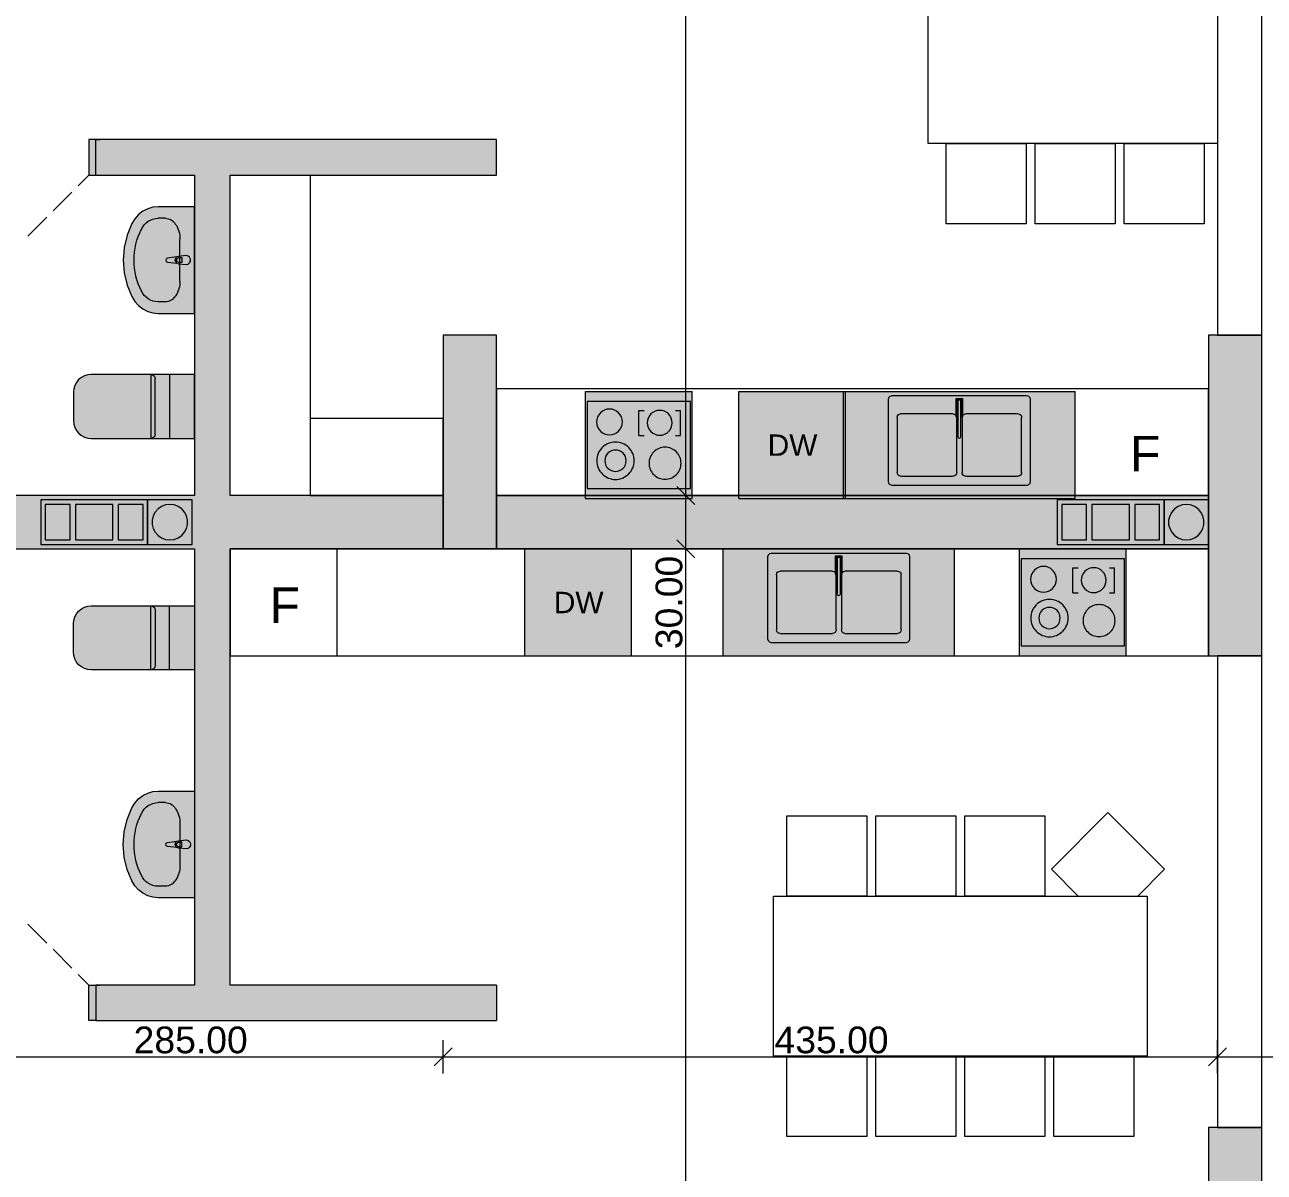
# Model space of a CAD drawing. Header units: millimetres. Extents: x 5493291 to 5652041, y -5155064 to -5098765.
# Drawn here: x 5533504 to 5540467, y -5128443 to -5121997 of the extents above; entities that cross this region are included whole.
import ezdxf

# ---------------------------------------------------------------- set-up
doc = ezdxf.new("R2010")
doc.units = ezdxf.units.MM
doc.header["$MEASUREMENT"] = 0
doc.layers.add('Drawing & Figure', color=7, linetype='Continuous')
doc.layers.add('Drawing & Figure_Pen_No__1', color=7, linetype='Continuous', lineweight=13)
doc.layers.add('Drawing & Figure_Pen_No__101', color=252, linetype='Continuous', lineweight=13)
for name, color, linetype, lineweight, true_color in [('Drawing & Figure_Pen_No__102', 7, 'Continuous', 13, 0xcccccc), ('Drawing & Figure_Pen_No__105', 7, 'Continuous', 13, 0xcae6ff), ('Drawing & Figure_Pen_No__145', 7, 'Continuous', 13, 0x0077b0), ('Drawing & Figure_Pen_No__181', 7, 'Continuous', 5, 0x282828), ('Drawing & Figure_Pen_No__61', 7, 'Continuous', 13, 0x6a6a6a), ('Drawing & Figure_Pen_No__62', 7, 'Continuous', 13, 0xaaaaaa), ('Drawing & Figure_Pen_No__65', 7, 'Continuous', 20, 0x80c2ff)]:
    doc.layers.add(name, color=color, linetype=linetype, lineweight=lineweight, true_color=true_color)
doc.styles.add('GENERATED_STYLE_2', font='arial.ttf')
doc.styles.add('GENERATED_STYLE_3', font='ARIALUNI.ttf')

msp = doc.modelspace()

# ---------------------------------------------------------------- hatches: boundary and pattern name
at = {"layer": 'Drawing & Figure', "linetype": 'Continuous', "lineweight": 20}
h = msp.add_hatch(color=6, dxfattribs=at)
h.paths.add_polyline_path([(5533594.1, -5124916.6), (5534194.1, -5124916.6), (5534194.1, -5124666.6), (5533764.1, -5124666.6), (5533594.1, -5124666.6)])
h.paths.add_polyline_path([(5533619.1, -5124691.6), (5533759.1, -5124691.6), (5533759.1, -5124891.6), (5533619.1, -5124891.6)], flags=0)
h.paths.add_polyline_path([(5533999.2, -5124891.6), (5533789.1, -5124891.6), (5533789.1, -5124691.6), (5533999.2, -5124691.6)], flags=0)
h.paths.add_polyline_path([(5534029.2, -5124891.6), (5534029.2, -5124691.6), (5534169.2, -5124691.6), (5534169.2, -5124891.6)], flags=0)
h = msp.add_hatch(color=6, dxfattribs=at)
h.paths.add_polyline_path([(5534194.1, -5124666.6), (5534194.1, -5124916.6), (5534444.1, -5124916.6), (5534444.1, -5124896.6), (5534444.1, -5124686.6), (5534444.1, -5124666.6)])
h.paths.add_polyline_path([(5534219.9, -5124803.7), (5534219.9, -5124779.6), (5534225.7, -5124756.2), (5534236.8, -5124734.8), (5534252.8, -5124716.8), (5534272.7, -5124703.1), (5534295.2, -5124694.5), (5534319.2, -5124691.6), (5534343.1, -5124694.5), (5534365.6, -5124703.1), (5534385.5, -5124716.8), (5534401.4, -5124734.8), (5534412.7, -5124756.2), (5534418.4, -5124779.6), (5534418.4, -5124803.7), (5534412.7, -5124827.1), (5534401.4, -5124848.4), (5534385.5, -5124866.5), (5534365.6, -5124880.1), (5534343.1, -5124888.7), (5534319.2, -5124891.6), (5534295.2, -5124888.7), (5534272.7, -5124880.1), (5534252.8, -5124866.5), (5534236.8, -5124848.4), (5534225.7, -5124827.1)], flags=0)
h = msp.add_hatch(color=6, dxfattribs=at)
h.paths.add_polyline_path([(5539304.1, -5124916.6), (5539904.1, -5124916.6), (5539904.1, -5124666.6), (5539474, -5124666.6), (5539304.1, -5124666.6)])
h.paths.add_polyline_path([(5539329, -5124691.6), (5539469, -5124691.6), (5539469, -5124891.6), (5539329, -5124891.6)], flags=0)
h.paths.add_polyline_path([(5539709.1, -5124891.6), (5539499, -5124891.6), (5539499, -5124691.6), (5539709.1, -5124691.6)], flags=0)
h.paths.add_polyline_path([(5539739.1, -5124891.6), (5539739.1, -5124691.6), (5539879.1, -5124691.6), (5539879.1, -5124891.6)], flags=0)
h = msp.add_hatch(color=6, dxfattribs=at)
h.paths.add_polyline_path([(5539904.1, -5124666.6), (5539904.1, -5124916.6), (5540154, -5124916.6), (5540154, -5124896.6), (5540154, -5124686.6), (5540154, -5124666.6)])
h.paths.add_polyline_path([(5539929.8, -5124803.7), (5539929.8, -5124779.6), (5539935.6, -5124756.2), (5539946.7, -5124734.8), (5539962.8, -5124716.8), (5539982.6, -5124703.1), (5540005.1, -5124694.5), (5540029.1, -5124691.6), (5540053, -5124694.5), (5540075.5, -5124703.1), (5540095.3, -5124716.8), (5540111.3, -5124734.8), (5540122.5, -5124756.2), (5540128.3, -5124779.6), (5540128.3, -5124803.7), (5540122.5, -5124827.1), (5540111.3, -5124848.4), (5540095.3, -5124866.5), (5540075.5, -5124880.1), (5540053, -5124888.7), (5540029.1, -5124891.6), (5540005.1, -5124888.7), (5539982.6, -5124880.1), (5539962.8, -5124866.5), (5539946.7, -5124848.4), (5539935.6, -5124827.1)], flags=0)
at = {"layer": 'Drawing & Figure_Pen_No__1', "linetype": 'Continuous', "lineweight": 0, "true_color": 0xffffff}
for points in [[(5533903.8, -5122642.5), (5533863.8, -5122642.5), (5533863.8, -5122842.5), (5533903.8, -5122842.5)], [(5533903.8, -5122842.5), (5536153.9, -5122842.5), (5536153.9, -5122642.5), (5533903.8, -5122642.5)], [(5534457.2, -5122842.5), (5534457.2, -5124618.5), (5534657.2, -5124618.5), (5534657.2, -5122842.5)], [(5534457.2, -5123019.2), (5534253.5, -5123019.2), (5534223.5, -5123022.1), (5534194.5, -5123030.7), (5534167.4, -5123044.7), (5534143, -5123063.7), (5534122.2, -5123087), (5534105.5, -5123114), (5534078.9, -5123179.2), (5534062.6, -5123248.2), (5534057.1, -5123319.2), (5534062.6, -5123390.2), (5534078.9, -5123459.2), (5534105.5, -5123524.4), (5534122.2, -5123551.4), (5534143, -5123574.7), (5534167.4, -5123593.7), (5534194.5, -5123607.7), (5534223.5, -5123616.3), (5534253.5, -5123619.2), (5534457.2, -5123619.2)], [(5534410.1, -5123294.2), (5534368.2, -5123298.2), (5534358.6, -5123301.5), (5534305.7, -5123308.1), (5534298.7, -5123311.8), (5534295.9, -5123319.2), (5534298.7, -5123326.6), (5534305.7, -5123330.3), (5534358.6, -5123336.9), (5534368.2, -5123340.2), (5534410.1, -5123344.2), (5534420.9, -5123341.7), (5534429.7, -5123334.8), (5534434.5, -5123324.8), (5534434.5, -5123313.6), (5534429.7, -5123303.6), (5534420.9, -5123296.7)], [(5533777.1, -5124221.6), (5533779.1, -5124241.1), (5533784.7, -5124259.9), (5533794, -5124277.1), (5533806.4, -5124292.3), (5533821.6, -5124304.7), (5533838.9, -5124314), (5533857.6, -5124319.7), (5533877.2, -5124321.6), (5534457.2, -5124321.6), (5534457.2, -5123961.6), (5533877.2, -5123961.6), (5533857.6, -5123963.5), (5533838.9, -5123969.2), (5533821.6, -5123978.4), (5533806.4, -5123990.9), (5533794, -5124006), (5533784.7, -5124023.3), (5533779.1, -5124042.1), (5533777.1, -5124061.6)], [(5536653.8, -5124657.7), (5537253.9, -5124657.7), (5537253.9, -5124057.7), (5536653.8, -5124057.7)], [(5537514.5, -5124657.7), (5538114.5, -5124657.7), (5538114.5, -5124057.7), (5537514.5, -5124057.7)], [(5538104, -5124657.7), (5539404, -5124657.7), (5539404, -5124057.7), (5538104, -5124057.7)], [(5538374, -5124582.8), (5539134, -5124582.8), (5539144, -5124580.1), (5539151.3, -5124572.7), (5539154, -5124562.7), (5539154, -5124102.7), (5539151.3, -5124092.8), (5539144, -5124085.4), (5539134, -5124082.7), (5538374, -5124082.7), (5538364, -5124085.4), (5538356.7, -5124092.8), (5538354, -5124102.7), (5538354, -5124562.7), (5538356.7, -5124572.7), (5538364, -5124580.1)], [(5536663.9, -5124602.8), (5537243.9, -5124602.8), (5537243.9, -5124112.7), (5536663.9, -5124112.7)], [(5538734, -5124163.7), (5538745, -5124163.7), (5538745, -5124112.7), (5538747.6, -5124106.4), (5538754, -5124103.7), (5538760.3, -5124106.4), (5538763, -5124112.7), (5538763, -5124163.7), (5538773.9, -5124163.7), (5538773.9, -5124098.8), (5538734, -5124098.8)], [(5538745, -5124310.6), (5538747.6, -5124317), (5538754, -5124319.6), (5538760.4, -5124316.9), (5538763, -5124310.6), (5538763, -5124112.7), (5538760.3, -5124106.4), (5538754, -5124103.7), (5538747.6, -5124106.4), (5538745, -5124112.7)], [(5538734.3, -5124199.7), (5538745, -5124199.7), (5538745, -5124164.8), (5538734.3, -5124164.8)], [(5538773.7, -5124199.7), (5538773.7, -5124164.8), (5538763, -5124164.8), (5538763, -5124199.7)], [(5534657.2, -5127391.9), (5534657.2, -5124468.5), (5534457.2, -5124468.5), (5534457.2, -5127391.9)], [(5534457.2, -5124941.6), (5534457.2, -5124641.6), (5529853.7, -5124641.6), (5529853.7, -5124941.6)], [(5535853.9, -5124941.6), (5535853.9, -5124641.6), (5534657.2, -5124641.6), (5534657.2, -5124941.6)], [(5536153.9, -5124941.6), (5540154, -5124941.6), (5540154, -5124641.6), (5536153.9, -5124641.6)], [(5536313, -5125541.6), (5536913.1, -5125541.6), (5536913.1, -5124941.6), (5536313, -5124941.6)], [(5537426.5, -5125541.6), (5538726.5, -5125541.6), (5538726.5, -5124941.6), (5537426.5, -5124941.6)], [(5537696.5, -5125466.6), (5538456.5, -5125466.6), (5538466.5, -5125463.9), (5538473.8, -5125456.6), (5538476.5, -5125446.6), (5538476.5, -5124986.6), (5538473.8, -5124976.6), (5538466.5, -5124969.3), (5538456.5, -5124966.6), (5537696.5, -5124966.6), (5537686.5, -5124969.3), (5537679.2, -5124976.6), (5537676.5, -5124986.6), (5537676.5, -5125446.6), (5537679.2, -5125456.6), (5537686.5, -5125463.9)], [(5538056.6, -5125047.6), (5538067.5, -5125047.6), (5538067.5, -5124996.6), (5538070.2, -5124990.3), (5538076.5, -5124987.6), (5538082.9, -5124990.3), (5538085.5, -5124996.6), (5538085.5, -5125047.6), (5538096.5, -5125047.6), (5538096.5, -5124982.6), (5538056.6, -5124982.6)], [(5538067.5, -5125194.5), (5538070.2, -5125200.8), (5538076.5, -5125203.5), (5538082.9, -5125200.8), (5538085.5, -5125194.5), (5538085.5, -5124996.6), (5538082.9, -5124990.3), (5538076.5, -5124987.6), (5538070.2, -5124990.3), (5538067.5, -5124996.6)], [(5539092, -5125541.6), (5539692, -5125541.6), (5539692, -5124941.6), (5539092, -5124941.6)], [(5538056.8, -5125083.6), (5538067.5, -5125083.6), (5538067.5, -5125048.6), (5538056.8, -5125048.6)], [(5538096.2, -5125083.6), (5538096.2, -5125048.6), (5538085.5, -5125048.6), (5538085.5, -5125083.6)], [(5539102, -5125486.6), (5539682, -5125486.6), (5539682, -5124996.6), (5539102, -5124996.6)], [(5533777.1, -5125361.6), (5533777.1, -5125521.6), (5533779.1, -5125541.2), (5533784.7, -5125559.9), (5533794, -5125577.2), (5533806.4, -5125592.4), (5533821.6, -5125604.8), (5533838.9, -5125614), (5533857.6, -5125619.7), (5533877.2, -5125621.6), (5534457.2, -5125621.6), (5534457.2, -5125261.6), (5533877.2, -5125261.6), (5533857.6, -5125263.5), (5533838.9, -5125269.2), (5533821.6, -5125278.5), (5533806.4, -5125290.9), (5533794, -5125306), (5533784.7, -5125323.3), (5533779.1, -5125342.1)], [(5534457.2, -5126901.8), (5534457.2, -5126301.8), (5534253.5, -5126301.8), (5534223.5, -5126304.7), (5534194.5, -5126313.3), (5534167.4, -5126327.3), (5534143, -5126346.3), (5534122.2, -5126369.6), (5534105.5, -5126396.7), (5534078.9, -5126461.8), (5534062.6, -5126530.8), (5534057.1, -5126601.8), (5534062.6, -5126672.8), (5534078.9, -5126741.8), (5534105.5, -5126807), (5534122.2, -5126834), (5534143, -5126857.3), (5534167.4, -5126876.3), (5534194.5, -5126890.4), (5534223.5, -5126898.9), (5534253.5, -5126901.8)], [(5534410.1, -5126626.8), (5534420.9, -5126624.3), (5534429.7, -5126617.4), (5534434.5, -5126607.4), (5534434.5, -5126596.3), (5534429.7, -5126586.2), (5534420.9, -5126579.3), (5534410.1, -5126576.8), (5534368.2, -5126580.8), (5534358.6, -5126584.1), (5534305.7, -5126590.7), (5534298.7, -5126594.4), (5534295.9, -5126601.8), (5534298.7, -5126609.2), (5534305.7, -5126612.9), (5534358.6, -5126619.5), (5534368.2, -5126622.8)], [(5533903.8, -5127591.5), (5533903.8, -5127391.9), (5533863.8, -5127391.9), (5533863.8, -5127591.5)], [(5536153.9, -5127391.9), (5533903.8, -5127391.9), (5533903.8, -5127591.5), (5536153.9, -5127591.5)]]:
    msp.add_hatch(color=7, dxfattribs=at).paths.add_polyline_path(points)
at = {"layer": 'Drawing & Figure_Pen_No__1', "linetype": 'Continuous', "lineweight": 0, "true_color": 0x000000}
for points in [[(5536153.9, -5123741.6), (5535853.9, -5123741.6), (5535853.9, -5124941.6), (5536153.9, -5124941.6)], [(5540454.1, -5123741.6), (5540154, -5123741.6), (5540154, -5125541.6), (5540454.1, -5125541.6)], [(5540454.1, -5128191.5), (5540154, -5128191.5), (5540154, -5129992), (5540454.1, -5129992)]]:
    msp.add_hatch(color=18, dxfattribs=at).paths.add_polyline_path(points)

# ---------------------------------------------------------------- linework, layer by layer
at = {"layer": 'Drawing & Figure_Pen_No__1', "color": 7, "linetype": 'Continuous', "lineweight": 13}
for points in [[(5537217.4, -5124641.6), (5537217.4, -5115441.3)], [(5540204, -5118241.4), (5540204, -5123741.6)], [(5540454.1, -5123741.6), (5540454.1, -5118241.4)], [(5533903.8, -5122642.5), (5533925.9, -5122642.5)], [(5533903.8, -5122842.5), (5533903.8, -5122642.5)], [(5536153.9, -5122642.5), (5533903.8, -5122642.5)], [(5533903.8, -5122842.5), (5533903.8, -5122642.5)], [(5533903.8, -5122842.5), (5533903.8, -5122642.5)], [(5533903.8, -5122642.5), (5533925.9, -5122642.5)], [(5533903.8, -5122642.5), (5533925.9, -5122642.5)], [(5536153.9, -5122842.5), (5536153.9, -5122642.5)], [(5533903.8, -5122842.5), (5533925.9, -5122842.5)], [(5533903.8, -5122842.5), (5534457.2, -5122842.5)], [(5533903.8, -5122842.5), (5533925.9, -5122842.5)], [(5533903.8, -5122842.5), (5533925.9, -5122842.5)], [(5534457.2, -5122842.5), (5534457.2, -5124618.5)], [(5534657.2, -5122842.5), (5536153.9, -5122842.5)], [(5534657.2, -5124618.5), (5534657.2, -5122842.5)], [(5536153.9, -5123741.6), (5535853.9, -5123741.6)], [(5535853.9, -5123741.6), (5535853.9, -5124941.6)], [(5536153.9, -5124941.6), (5536153.9, -5123741.6)], [(5540454.1, -5123741.6), (5540154, -5123741.6)], [(5540154, -5123741.6), (5540154, -5125541.6)], [(5540204, -5123741.6), (5540454.1, -5123741.6)], [(5540454.1, -5125541.6), (5540454.1, -5123741.6)], [(5534457.2, -5124468.5), (5534457.2, -5124641.6)], [(5534657.2, -5124641.6), (5534657.2, -5124468.5)], [(5534457.2, -5124641.6), (5533003.8, -5124641.6)], [(5533764.1, -5124666.6), (5533594.1, -5124666.6)], [(5533594.1, -5124666.6), (5533594.1, -5124916.6)], [(5533759.1, -5124691.6), (5533619.1, -5124691.6)], [(5533619.1, -5124691.6), (5533619.1, -5124891.6)], [(5533759.1, -5124891.6), (5533759.1, -5124691.6)], [(5534194.1, -5124666.6), (5533764.1, -5124666.6)], [(5533789.1, -5124691.6), (5533789.1, -5124891.6)], [(5533999.2, -5124691.6), (5533789.1, -5124691.6)], [(5533999.2, -5124891.6), (5533999.2, -5124691.6)], [(5534169.2, -5124691.6), (5534029.2, -5124691.6)], [(5534029.2, -5124691.6), (5534029.2, -5124891.6)], [(5534169.2, -5124891.6), (5534169.2, -5124691.6)], [(5534444.1, -5124666.6), (5534194.1, -5124666.6)], [(5534194.1, -5124666.6), (5534194.1, -5124916.6)], [(5534194.1, -5124916.6), (5534194.1, -5124666.6)], [(5534272.7, -5124703.1), (5534252.8, -5124716.8)], [(5534295.2, -5124694.5), (5534272.7, -5124703.1)], [(5534319.2, -5124691.6), (5534295.2, -5124694.5)], [(5534343.1, -5124694.5), (5534319.2, -5124691.6)], [(5534365.6, -5124703.1), (5534343.1, -5124694.5)], [(5534385.5, -5124716.8), (5534365.6, -5124703.1)], [(5534444.1, -5124686.6), (5534444.1, -5124666.6)], [(5534444.1, -5124896.6), (5534444.1, -5124686.6)], [(5535853.9, -5124641.6), (5534657.2, -5124641.6)], [(5535853.9, -5124941.6), (5535853.9, -5124641.6)], [(5540154, -5124641.6), (5536153.9, -5124641.6)], [(5536153.9, -5124641.6), (5536153.9, -5124941.6)], [(5537311.1, -5124641.6), (5537123.6, -5124641.6)], [(5537217.4, -5124941.6), (5537217.4, -5124641.6)], [(5539474, -5124666.6), (5539304.1, -5124666.6)], [(5539304.1, -5124666.6), (5539304.1, -5124916.6)], [(5539469, -5124691.6), (5539329, -5124691.6)], [(5539329, -5124691.6), (5539329, -5124891.6)], [(5539469, -5124891.6), (5539469, -5124691.6)], [(5539904.1, -5124666.6), (5539474, -5124666.6)], [(5539499, -5124691.6), (5539499, -5124891.6)], [(5539709.1, -5124691.6), (5539499, -5124691.6)], [(5539709.1, -5124891.6), (5539709.1, -5124691.6)], [(5539879.1, -5124691.6), (5539739.1, -5124691.6)], [(5539739.1, -5124691.6), (5539739.1, -5124891.6)], [(5539879.1, -5124891.6), (5539879.1, -5124691.6)], [(5540154, -5124666.6), (5539904.1, -5124666.6)], [(5539904.1, -5124666.6), (5539904.1, -5124916.6)], [(5539904.1, -5124916.6), (5539904.1, -5124666.6)], [(5539982.6, -5124703.1), (5539962.8, -5124716.8)], [(5540005.1, -5124694.5), (5539982.6, -5124703.1)], [(5540029.1, -5124691.6), (5540005.1, -5124694.5)], [(5540053, -5124694.5), (5540029.1, -5124691.6)], [(5540075.5, -5124703.1), (5540053, -5124694.5)], [(5540095.3, -5124716.8), (5540075.5, -5124703.1)], [(5540154, -5124941.6), (5540154, -5124641.6)], [(5540154, -5124686.6), (5540154, -5124666.6)], [(5540154, -5124896.6), (5540154, -5124686.6)], [(5534225.7, -5124756.2), (5534219.9, -5124779.6)], [(5534219.9, -5124779.6), (5534219.9, -5124803.7)], [(5534236.8, -5124734.8), (5534225.7, -5124756.2)], [(5534252.8, -5124716.8), (5534236.8, -5124734.8)], [(5534401.4, -5124734.8), (5534385.5, -5124716.8)], [(5534412.7, -5124756.2), (5534401.4, -5124734.8)], [(5534418.4, -5124779.6), (5534412.7, -5124756.2)], [(5534418.4, -5124803.7), (5534418.4, -5124779.6)], [(5539935.6, -5124756.2), (5539929.8, -5124779.6)], [(5539929.8, -5124779.6), (5539929.8, -5124803.7)], [(5539946.7, -5124734.8), (5539935.6, -5124756.2)], [(5539962.8, -5124716.8), (5539946.7, -5124734.8)], [(5540111.3, -5124734.8), (5540095.3, -5124716.8)], [(5540122.5, -5124756.2), (5540111.3, -5124734.8)], [(5540128.3, -5124779.6), (5540122.5, -5124756.2)], [(5540128.3, -5124803.7), (5540128.3, -5124779.6)], [(5534219.9, -5124803.7), (5534225.7, -5124827.1)], [(5534225.7, -5124827.1), (5534236.8, -5124848.4)], [(5534236.8, -5124848.4), (5534252.8, -5124866.5)], [(5534385.5, -5124866.5), (5534401.4, -5124848.4)], [(5534401.4, -5124848.4), (5534412.7, -5124827.1)], [(5534412.7, -5124827.1), (5534418.4, -5124803.7)], [(5539929.8, -5124803.7), (5539935.6, -5124827.1)], [(5539935.6, -5124827.1), (5539946.7, -5124848.4)], [(5539946.7, -5124848.4), (5539962.8, -5124866.5)], [(5540095.3, -5124866.5), (5540111.3, -5124848.4)], [(5540111.3, -5124848.4), (5540122.5, -5124827.1)], [(5540122.5, -5124827.1), (5540128.3, -5124803.7)], [(5533594.1, -5124916.6), (5534194.1, -5124916.6)], [(5533619.1, -5124891.6), (5533759.1, -5124891.6)], [(5533789.1, -5124891.6), (5533999.2, -5124891.6)], [(5534029.2, -5124891.6), (5534169.2, -5124891.6)], [(5534194.1, -5124916.6), (5534444.1, -5124916.6)], [(5534252.8, -5124866.5), (5534272.7, -5124880.1)], [(5534272.7, -5124880.1), (5534295.2, -5124888.7)], [(5534295.2, -5124888.7), (5534319.2, -5124891.6)], [(5534319.2, -5124891.6), (5534343.1, -5124888.7)], [(5534343.1, -5124888.7), (5534365.6, -5124880.1)], [(5534365.6, -5124880.1), (5534385.5, -5124866.5)], [(5534444.1, -5124916.6), (5534444.1, -5124896.6)], [(5539304.1, -5124916.6), (5539904.1, -5124916.6)], [(5539329, -5124891.6), (5539469, -5124891.6)], [(5539499, -5124891.6), (5539709.1, -5124891.6)], [(5539739.1, -5124891.6), (5539879.1, -5124891.6)], [(5539904.1, -5124916.6), (5540154, -5124916.6)], [(5539962.8, -5124866.5), (5539982.6, -5124880.1)], [(5539982.6, -5124880.1), (5540005.1, -5124888.7)], [(5540005.1, -5124888.7), (5540029.1, -5124891.6)], [(5540029.1, -5124891.6), (5540053, -5124888.7)], [(5540053, -5124888.7), (5540075.5, -5124880.1)], [(5540075.5, -5124880.1), (5540095.3, -5124866.5)], [(5540154, -5124916.6), (5540154, -5124896.6)], [(5533003.8, -5124941.6), (5534457.2, -5124941.6)], [(5534457.2, -5124941.6), (5534457.2, -5127391.9)], [(5534657.2, -5124941.6), (5535853.9, -5124941.6)], [(5534657.2, -5127391.9), (5534657.2, -5124941.6)], [(5535853.9, -5124941.6), (5536153.9, -5124941.6)], [(5536153.9, -5124941.6), (5540154, -5124941.6)], [(5537311.1, -5124941.6), (5537123.6, -5124941.6)], [(5537217.4, -5133341.6), (5537217.4, -5124941.6)], [(5540154, -5125541.6), (5540454.1, -5125541.6)], [(5540454.1, -5125541.6), (5540204, -5125541.6)], [(5540204, -5125541.6), (5540204, -5128191.5)], [(5540454.1, -5128191.5), (5540454.1, -5125541.6)], [(5533903.8, -5127391.9), (5533925.9, -5127391.9)], [(5533903.8, -5127391.9), (5533903.8, -5127591.5)], [(5534457.2, -5127391.9), (5533903.8, -5127391.9)], [(5533903.8, -5127391.9), (5533903.8, -5127591.5)], [(5533903.8, -5127391.9), (5533903.8, -5127591.5)], [(5533903.8, -5127391.9), (5533925.9, -5127391.9)], [(5533903.8, -5127391.9), (5533925.9, -5127391.9)], [(5536153.9, -5127391.9), (5534657.2, -5127391.9)], [(5536153.9, -5127391.9), (5536153.9, -5127591.5)], [(5533903.8, -5127591.5), (5533925.9, -5127591.5)], [(5533903.8, -5127591.5), (5536153.9, -5127591.5)], [(5533903.8, -5127591.5), (5533925.9, -5127591.5)], [(5533903.8, -5127591.5), (5533925.9, -5127591.5)], [(5535853.9, -5127888.5), (5535853.9, -5127700.8)], [(5540204, -5127888.5), (5540204, -5127700.8)], [(5533003.8, -5127794.7), (5535853.9, -5127794.7)], [(5535853.9, -5127794.7), (5540204, -5127794.7)], [(5540204, -5127794.7), (5544703.9, -5127794.7)], [(5540454.1, -5128191.5), (5540154, -5128191.5)], [(5540154, -5128191.5), (5540154, -5129992)], [(5540204, -5128191.5), (5540454.1, -5128191.5)], [(5540454.1, -5129992), (5540454.1, -5128191.5)]]:
    msp.add_lwpolyline(points, dxfattribs=at)
at = {"layer": 'Drawing & Figure_Pen_No__101', "color": 252, "linetype": 'Continuous', "lineweight": 13}
for points in [[(5538579, -5122665.1), (5538579, -5121764.1)], [(5540204, -5121764.1), (5540204, -5122665.1)], [(5540204, -5122665.1), (5538579, -5122665.1)], [(5538679, -5122665.1), (5539129, -5122665.1)], [(5538679, -5123115.1), (5538679, -5122665.1)], [(5539129, -5122665.1), (5539129, -5123115.1)], [(5539179, -5122665.1), (5539629, -5122665.1)], [(5539179, -5123115.1), (5539179, -5122665.1)], [(5539629, -5122665.1), (5539629, -5123115.1)], [(5539679.1, -5122665.1), (5540129, -5122665.1)], [(5539679.1, -5123115.1), (5539679.1, -5122665.1)], [(5540129, -5122665.1), (5540129, -5123115.1)], [(5534194.5, -5123030.7), (5534167.4, -5123044.7)], [(5534223.5, -5123022.1), (5534194.5, -5123030.7)], [(5534253.5, -5123019.2), (5534223.5, -5123022.1)], [(5534457.2, -5123019.2), (5534253.5, -5123019.2)], [(5534457.2, -5123619.2), (5534457.2, -5123019.2)], [(5534122.2, -5123087), (5534105.5, -5123114)], [(5534143, -5123063.7), (5534122.2, -5123087)], [(5534167.4, -5123044.7), (5534143, -5123063.7)], [(5534294.3, -5123084.4), (5534253.5, -5123084.4)], [(5534105.5, -5123114), (5534078.9, -5123179.2)], [(5539129, -5123115.1), (5538679, -5123115.1)], [(5539629, -5123115.1), (5539179, -5123115.1)], [(5540129, -5123115.1), (5539679.1, -5123115.1)], [(5534078.9, -5123179.2), (5534062.6, -5123248.2)], [(5534375.1, -5123438), (5534375.1, -5123200.4)], [(5534062.6, -5123248.2), (5534057.1, -5123319.2)], [(5534298.7, -5123311.8), (5534295.9, -5123319.2)], [(5534305.7, -5123308.1), (5534298.7, -5123311.8)], [(5534358.6, -5123301.5), (5534305.7, -5123308.1)], [(5534368.2, -5123298.2), (5534358.6, -5123301.5)], [(5534410.1, -5123294.2), (5534368.2, -5123298.2)], [(5534370.3, -5123305.6), (5534385.2, -5123305.6)], [(5534385.2, -5123305.6), (5534385.2, -5123332.8)], [(5534420.9, -5123296.7), (5534410.1, -5123294.2)], [(5534429.7, -5123303.6), (5534420.9, -5123296.7)], [(5534434.5, -5123313.6), (5534429.7, -5123303.6)], [(5534434.5, -5123324.8), (5534434.5, -5123313.6)], [(5534057.1, -5123319.2), (5534062.6, -5123390.2)], [(5534295.9, -5123319.2), (5534298.7, -5123326.6)], [(5534298.7, -5123326.6), (5534305.7, -5123330.3)], [(5534305.7, -5123330.3), (5534358.6, -5123336.9)], [(5534358.6, -5123336.9), (5534368.2, -5123340.2)], [(5534368.2, -5123340.2), (5534410.1, -5123344.2)], [(5534385.2, -5123332.8), (5534370.3, -5123332.8)], [(5534410.1, -5123344.2), (5534420.9, -5123341.7)], [(5534420.9, -5123341.7), (5534429.7, -5123334.8)], [(5534429.7, -5123334.8), (5534434.5, -5123324.8)], [(5534062.6, -5123390.2), (5534078.9, -5123459.2)], [(5534078.9, -5123459.2), (5534105.5, -5123524.4)], [(5534105.5, -5123524.4), (5534122.2, -5123551.4)], [(5534122.2, -5123551.4), (5534143, -5123574.7)], [(5534143, -5123574.7), (5534167.4, -5123593.7)], [(5534167.4, -5123593.7), (5534194.5, -5123607.7)], [(5534294.3, -5123554), (5534253.5, -5123554)], [(5534194.5, -5123607.7), (5534223.5, -5123616.3)], [(5534223.5, -5123616.3), (5534253.5, -5123619.2)], [(5534253.5, -5123619.2), (5534457.2, -5123619.2)], [(5533794, -5124006), (5533784.7, -5124023.3)], [(5533806.4, -5123990.9), (5533794, -5124006)], [(5533821.6, -5123978.4), (5533806.4, -5123990.9)], [(5533838.9, -5123969.2), (5533821.6, -5123978.4)], [(5533857.6, -5123963.5), (5533838.9, -5123969.2)], [(5533877.2, -5123961.6), (5533857.6, -5123963.5)], [(5534457.2, -5123961.6), (5533877.2, -5123961.6)], [(5534212.2, -5123961.6), (5534212.2, -5124321.6)], [(5534237.1, -5124141.6), (5534237.1, -5123986.5)], [(5534317.1, -5123961.6), (5534317.1, -5124321.6)], [(5534457.2, -5124321.6), (5534457.2, -5123961.6)], [(5533779.1, -5124042.1), (5533777.1, -5124061.6)], [(5533777.1, -5124061.6), (5533777.1, -5124221.6)], [(5533784.7, -5124023.3), (5533779.1, -5124042.1)], [(5534237.1, -5124296.6), (5534237.1, -5124141.6)], [(5533777.1, -5124221.6), (5533779.1, -5124241.1)], [(5533779.1, -5124241.1), (5533784.7, -5124259.9)], [(5533784.7, -5124259.9), (5533794, -5124277.1)], [(5533794, -5124277.1), (5533806.4, -5124292.3)], [(5533806.4, -5124292.3), (5533821.6, -5124304.7)], [(5533821.6, -5124304.7), (5533838.9, -5124314)], [(5533838.9, -5124314), (5533857.6, -5124319.7)], [(5533857.6, -5124319.7), (5533877.2, -5124321.6)], [(5533877.2, -5124321.6), (5534457.2, -5124321.6)], [(5533838.9, -5125269.2), (5533857.6, -5125263.5)], [(5533857.6, -5125263.5), (5533877.2, -5125261.6)], [(5533877.2, -5125261.6), (5534457.2, -5125261.6)], [(5534212.2, -5125621.6), (5534212.2, -5125261.6)], [(5534317.1, -5125621.6), (5534317.1, -5125261.6)], [(5534457.2, -5125261.6), (5534457.2, -5125621.6)], [(5533779.1, -5125342.1), (5533784.7, -5125323.3)], [(5533784.7, -5125323.3), (5533794, -5125306)], [(5533794, -5125306), (5533806.4, -5125290.9)], [(5533806.4, -5125290.9), (5533821.6, -5125278.5)], [(5533821.6, -5125278.5), (5533838.9, -5125269.2)], [(5534237.1, -5125286.6), (5534237.1, -5125441.6)], [(5533777.1, -5125361.6), (5533779.1, -5125342.1)], [(5533777.1, -5125521.6), (5533777.1, -5125361.6)], [(5534237.1, -5125441.6), (5534237.1, -5125596.6)], [(5533779.1, -5125541.2), (5533777.1, -5125521.6)], [(5533784.7, -5125559.9), (5533779.1, -5125541.2)], [(5533794, -5125577.2), (5533784.7, -5125559.9)], [(5533806.4, -5125592.4), (5533794, -5125577.2)], [(5533821.6, -5125604.8), (5533806.4, -5125592.4)], [(5533838.9, -5125614), (5533821.6, -5125604.8)], [(5533857.6, -5125619.7), (5533838.9, -5125614)], [(5533877.2, -5125621.6), (5533857.6, -5125619.7)], [(5534457.2, -5125621.6), (5533877.2, -5125621.6)], [(5534194.5, -5126313.3), (5534223.5, -5126304.7)], [(5534223.5, -5126304.7), (5534253.5, -5126301.8)], [(5534253.5, -5126301.8), (5534457.2, -5126301.8)], [(5534457.2, -5126301.8), (5534457.2, -5126901.8)], [(5534105.5, -5126396.7), (5534122.2, -5126369.6)], [(5534122.2, -5126369.6), (5534143, -5126346.3)], [(5534143, -5126346.3), (5534167.4, -5126327.3)], [(5534167.4, -5126327.3), (5534194.5, -5126313.3)], [(5534294.3, -5126367), (5534253.5, -5126367)], [(5534078.9, -5126461.8), (5534105.5, -5126396.7)], [(5537784.4, -5126441.6), (5538234.5, -5126441.6)], [(5537784.4, -5126891.7), (5537784.4, -5126441.6)], [(5538234.5, -5126441.6), (5538234.5, -5126891.7)], [(5538284.5, -5126441.6), (5538734.5, -5126441.6)], [(5538284.5, -5126891.7), (5538284.5, -5126441.6)], [(5538734.5, -5126441.6), (5538734.5, -5126891.7)], [(5538784.5, -5126441.6), (5539234.5, -5126441.6)], [(5538784.5, -5126891.7), (5538784.5, -5126441.6)], [(5539234.5, -5126441.6), (5539234.5, -5126891.7)], [(5539270.7, -5126741), (5539588.9, -5126422.7)], [(5539588.9, -5126422.7), (5539907.2, -5126741)], [(5534062.6, -5126530.8), (5534078.9, -5126461.8)], [(5534375.1, -5126483), (5534375.1, -5126720.6)], [(5534057.1, -5126601.8), (5534062.6, -5126530.8)], [(5534305.7, -5126590.7), (5534358.6, -5126584.1)], [(5534358.6, -5126584.1), (5534368.2, -5126580.8)], [(5534368.2, -5126580.8), (5534410.1, -5126576.8)], [(5534385.2, -5126588.2), (5534370.3, -5126588.2)], [(5534385.2, -5126615.4), (5534385.2, -5126588.2)], [(5534410.1, -5126576.8), (5534420.9, -5126579.3)], [(5534420.9, -5126579.3), (5534429.7, -5126586.2)], [(5534429.7, -5126586.2), (5534434.5, -5126596.3)], [(5534062.6, -5126672.8), (5534057.1, -5126601.8)], [(5534295.9, -5126601.8), (5534298.7, -5126594.4)], [(5534298.7, -5126609.2), (5534295.9, -5126601.8)], [(5534298.7, -5126594.4), (5534305.7, -5126590.7)], [(5534305.7, -5126612.9), (5534298.7, -5126609.2)], [(5534358.6, -5126619.5), (5534305.7, -5126612.9)], [(5534368.2, -5126622.8), (5534358.6, -5126619.5)], [(5534410.1, -5126626.8), (5534368.2, -5126622.8)], [(5534370.3, -5126615.4), (5534385.2, -5126615.4)], [(5534420.9, -5126624.3), (5534410.1, -5126626.8)], [(5534429.7, -5126617.4), (5534420.9, -5126624.3)], [(5534434.5, -5126607.4), (5534429.7, -5126617.4)], [(5534434.5, -5126596.3), (5534434.5, -5126607.4)], [(5534078.9, -5126741.8), (5534062.6, -5126672.8)], [(5534105.5, -5126807), (5534078.9, -5126741.8)], [(5539421.5, -5126891.7), (5539270.7, -5126741)], [(5539907.2, -5126741), (5539756.4, -5126891.7)], [(5534122.2, -5126834), (5534105.5, -5126807)], [(5534143, -5126857.3), (5534122.2, -5126834)], [(5534167.4, -5126876.3), (5534143, -5126857.3)], [(5534294.3, -5126836.6), (5534253.5, -5126836.6)], [(5534194.5, -5126890.4), (5534167.4, -5126876.3)], [(5534223.5, -5126898.9), (5534194.5, -5126890.4)], [(5534253.5, -5126901.8), (5534223.5, -5126898.9)], [(5534457.2, -5126901.8), (5534253.5, -5126901.8)], [(5537709.5, -5127791.7), (5537709.5, -5126891.7)], [(5537709.5, -5126891.7), (5539809.5, -5126891.7)], [(5538234.5, -5126891.7), (5537784.4, -5126891.7)], [(5538734.5, -5126891.7), (5538284.5, -5126891.7)], [(5539234.5, -5126891.7), (5538784.5, -5126891.7)], [(5539809.5, -5126891.7), (5539809.5, -5127791.7)], [(5539809.5, -5127791.7), (5537709.5, -5127791.7)], [(5537784.4, -5127791.7), (5538234.5, -5127791.7)], [(5537784.4, -5128242), (5537784.4, -5127791.7)], [(5538234.5, -5127791.7), (5538234.5, -5128242)], [(5538284.5, -5127791.7), (5538734.5, -5127791.7)], [(5538284.5, -5128242), (5538284.5, -5127791.7)], [(5538734.5, -5127791.7), (5538734.5, -5128242)], [(5538784.5, -5127791.7), (5539234.5, -5127791.7)], [(5538784.5, -5128242), (5538784.5, -5127791.7)], [(5539234.5, -5127791.7), (5539234.5, -5128242)], [(5539284.5, -5127791.7), (5539734.5, -5127791.7)], [(5539284.5, -5128242), (5539284.5, -5127791.7)], [(5539734.5, -5127791.7), (5539734.5, -5128242)], [(5538234.5, -5128242), (5537784.4, -5128242)], [(5538734.5, -5128242), (5538284.5, -5128242)], [(5539234.5, -5128242), (5538784.5, -5128242)], [(5539734.5, -5128242), (5539284.5, -5128242)]]:
    msp.add_lwpolyline(points, dxfattribs=at)
for points in [[(5534158.8, -5123145.1, -0.283222), (5534253.5, -5123084.4)], [(5534294.3, -5123084.4, -0.137323), (5534325.7, -5123093.5, -0.104478), (5534351.4, -5123118.4, -0.153314), (5534375.1, -5123200.5)], [(5534158.8, -5123493.3, -0.117333), (5534117.7, -5123319.2, -0.117333), (5534158.8, -5123145.1)], [(5534358.6, -5123336.9, -0.254793), (5534349, -5123319.2, -0.254792), (5534358.6, -5123301.5)], [(5534370.3, -5123332.8, -0.413739), (5534356.7, -5123319.2, -0.413735), (5534370.3, -5123305.6)], [(5534375.1, -5123437.9, -0.153314), (5534351.4, -5123520, -0.104478), (5534325.7, -5123544.9, -0.137323), (5534294.3, -5123554)], [(5534253.5, -5123554, -0.283222), (5534158.8, -5123493.3)], [(5534212.2, -5123961.6, -0.413739), (5534237.1, -5123986.5)], [(5534237.1, -5124296.6, -0.41374), (5534212.2, -5124321.6)], [(5534212.2, -5125261.6, -0.413738), (5534237.1, -5125286.6)], [(5534237.1, -5125596.6, -0.413738), (5534212.2, -5125621.6)], [(5534158.8, -5126427.7, -0.283222), (5534253.5, -5126367)], [(5534294.3, -5126367, -0.137323), (5534325.7, -5126376.1, -0.104478), (5534351.4, -5126401, -0.153314), (5534375.1, -5126483.1)], [(5534158.8, -5126775.9, -0.117333), (5534117.7, -5126601.8, -0.117333), (5534158.8, -5126427.7)], [(5534358.6, -5126619.5, -0.254792), (5534349, -5126601.8, -0.252942), (5534358.6, -5126584.1)], [(5534370.3, -5126615.4, -0.413735), (5534356.7, -5126601.8, -0.413739), (5534370.3, -5126588.2)], [(5534375.1, -5126720.5, -0.153314), (5534351.4, -5126802.6, -0.104478), (5534325.7, -5126827.5, -0.137323), (5534294.3, -5126836.6)], [(5534253.5, -5126836.6, -0.283222), (5534158.8, -5126775.9)]]:
    msp.add_lwpolyline(points, format="xyb", dxfattribs=at)
at = {"layer": 'Drawing & Figure_Pen_No__102', "color": 254, "linetype": 'Continuous', "lineweight": 13, "true_color": 0xcccccc}
for points in [[(5536653.8, -5124057.7), (5537253.9, -5124057.7)], [(5536653.8, -5124657.7), (5536653.8, -5124057.7)], [(5537253.9, -5124657.7), (5537253.9, -5124057.7)], [(5537514.5, -5124057.7), (5538114.5, -5124057.7)], [(5537514.5, -5124657.7), (5537514.5, -5124057.7)], [(5538104, -5124057.7), (5539404, -5124057.7)], [(5538104, -5124657.7), (5538104, -5124057.7)], [(5538114.5, -5124657.7), (5538114.5, -5124057.7)], [(5538374, -5124082.7), (5538364, -5124085.4)], [(5539134, -5124082.7), (5538374, -5124082.7)], [(5539144, -5124085.4), (5539134, -5124082.7)], [(5539404, -5124657.7), (5539404, -5124057.7)], [(5537243.9, -5124112.7), (5536663.9, -5124112.7)], [(5536663.9, -5124112.7), (5536663.9, -5124602.8)], [(5537243.9, -5124602.8), (5537243.9, -5124112.7)], [(5538356.7, -5124092.8), (5538354, -5124102.7)], [(5538354, -5124102.7), (5538354, -5124562.7)], [(5538364, -5124085.4), (5538356.7, -5124092.8)], [(5538773.9, -5124098.8), (5538734, -5124098.8)], [(5538734, -5124098.8), (5538734, -5124163.7)], [(5538747.6, -5124106.4), (5538745, -5124112.7)], [(5538745, -5124112.7), (5538747.6, -5124106.4)], [(5538745, -5124112.7), (5538745, -5124310.6)], [(5538745, -5124163.7), (5538745, -5124112.7)], [(5538754, -5124103.7), (5538747.6, -5124106.4)], [(5538747.6, -5124106.4), (5538754, -5124103.7)], [(5538760.3, -5124106.4), (5538754, -5124103.7)], [(5538754, -5124103.7), (5538760.3, -5124106.4)], [(5538763, -5124112.7), (5538760.3, -5124106.4)], [(5538760.3, -5124106.4), (5538763, -5124112.7)], [(5538763, -5124310.6), (5538763, -5124112.7)], [(5538763, -5124112.7), (5538763, -5124163.7)], [(5538773.9, -5124163.7), (5538773.9, -5124098.8)], [(5539151.3, -5124092.8), (5539144, -5124085.4)], [(5539154, -5124102.7), (5539151.3, -5124092.8)], [(5539154, -5124562.7), (5539154, -5124102.7)], [(5536953.9, -5124304.2), (5536953.9, -5124164)], [(5536953.9, -5124164), (5536982.9, -5124164)], [(5537159.2, -5124164), (5537188.2, -5124164)], [(5537188.2, -5124304.2), (5537188.2, -5124164)], [(5538404, -5124202.8), (5538404, -5124512.7)], [(5538719, -5124182.8), (5538424, -5124182.8)], [(5538734, -5124163.7), (5538745, -5124163.7)], [(5538745, -5124164.8), (5538734.3, -5124164.8)], [(5538734.3, -5124164.8), (5538734.3, -5124199.7)], [(5538734.3, -5124199.7), (5538745, -5124199.7)], [(5538739, -5124512.7), (5538739, -5124202.8)], [(5538745, -5124199.7), (5538745, -5124164.8)], [(5538763, -5124163.7), (5538773.9, -5124163.7)], [(5538773.7, -5124164.8), (5538763, -5124164.8)], [(5538763, -5124164.8), (5538763, -5124199.7)], [(5538763, -5124199.7), (5538773.7, -5124199.7)], [(5538769, -5124202.8), (5538769, -5124512.7)], [(5538773.7, -5124199.7), (5538773.7, -5124164.8)], [(5539084, -5124182.8), (5538789, -5124182.8)], [(5539104, -5124512.7), (5539104, -5124202.8)], [(5536953.9, -5124304.2), (5536982.9, -5124304.2)], [(5537159.2, -5124304.2), (5537188.2, -5124304.2)], [(5538745, -5124310.6), (5538747.6, -5124317)], [(5538747.6, -5124317), (5538754, -5124319.6)], [(5538754, -5124319.6), (5538760.4, -5124316.9)], [(5538760.4, -5124316.9), (5538763, -5124310.6)], [(5538354, -5124562.7), (5538356.7, -5124572.7)], [(5538424, -5124532.7), (5538719, -5124532.7)], [(5538789, -5124532.7), (5539084, -5124532.7)], [(5539151.3, -5124572.7), (5539154, -5124562.7)], [(5536663.9, -5124602.8), (5537243.9, -5124602.8)], [(5538356.7, -5124572.7), (5538364, -5124580.1)], [(5538364, -5124580.1), (5538374, -5124582.8)], [(5538374, -5124582.8), (5539134, -5124582.8)], [(5539134, -5124582.8), (5539144, -5124580.1)], [(5539144, -5124580.1), (5539151.3, -5124572.7)], [(5536653.8, -5124657.7), (5537253.9, -5124657.7)], [(5537514.5, -5124657.7), (5538114.5, -5124657.7)], [(5538104, -5124657.7), (5539404, -5124657.7)], [(5536313, -5124941.6), (5536913.1, -5124941.6)], [(5536313, -5125541.6), (5536313, -5124941.6)], [(5536913.1, -5125541.6), (5536913.1, -5124941.6)], [(5537426.5, -5124941.6), (5538726.5, -5124941.6)], [(5537426.5, -5125541.6), (5537426.5, -5124941.6)], [(5537679.2, -5124976.6), (5537676.5, -5124986.6)], [(5537676.5, -5124986.6), (5537676.5, -5125446.6)], [(5537686.5, -5124969.3), (5537679.2, -5124976.6)], [(5537696.5, -5124966.6), (5537686.5, -5124969.3)], [(5538456.5, -5124966.6), (5537696.5, -5124966.6)], [(5538096.5, -5124982.6), (5538056.6, -5124982.6)], [(5538056.6, -5124982.6), (5538056.6, -5125047.6)], [(5538076.5, -5124987.6), (5538070.2, -5124990.3)], [(5538070.2, -5124990.3), (5538076.5, -5124987.6)], [(5538082.9, -5124990.3), (5538076.5, -5124987.6)], [(5538076.5, -5124987.6), (5538082.9, -5124990.3)], [(5538096.5, -5125047.6), (5538096.5, -5124982.6)], [(5538466.5, -5124969.3), (5538456.5, -5124966.6)], [(5538473.8, -5124976.6), (5538466.5, -5124969.3)], [(5538476.5, -5124986.6), (5538473.8, -5124976.6)], [(5538476.5, -5125446.6), (5538476.5, -5124986.6)], [(5538726.5, -5125541.6), (5538726.5, -5124941.6)], [(5539092, -5124941.6), (5539692, -5124941.6)], [(5539092, -5125541.6), (5539092, -5124941.6)], [(5539692, -5125541.6), (5539692, -5124941.6)], [(5538056.6, -5125047.6), (5538067.5, -5125047.6)], [(5538067.5, -5125048.6), (5538056.8, -5125048.6)], [(5538056.8, -5125048.6), (5538056.8, -5125083.6)], [(5538070.2, -5124990.3), (5538067.5, -5124996.6)], [(5538067.5, -5124996.6), (5538070.2, -5124990.3)], [(5538067.5, -5124996.6), (5538067.5, -5125194.5)], [(5538067.5, -5125047.6), (5538067.5, -5124996.6)], [(5538067.5, -5125083.6), (5538067.5, -5125048.6)], [(5538085.5, -5124996.6), (5538082.9, -5124990.3)], [(5538082.9, -5124990.3), (5538085.5, -5124996.6)], [(5538085.5, -5125194.5), (5538085.5, -5124996.6)], [(5538085.5, -5124996.6), (5538085.5, -5125047.6)], [(5538085.5, -5125047.6), (5538096.5, -5125047.6)], [(5538096.2, -5125048.6), (5538085.5, -5125048.6)], [(5538085.5, -5125048.6), (5538085.5, -5125083.6)], [(5538096.2, -5125083.6), (5538096.2, -5125048.6)], [(5539682, -5124996.6), (5539102, -5124996.6)], [(5539102, -5124996.6), (5539102, -5125486.6)], [(5539392, -5125188.1), (5539392, -5125047.9)], [(5539392, -5125047.9), (5539421, -5125047.9)], [(5539597.3, -5125047.9), (5539626.3, -5125047.9)], [(5539626.3, -5125188.1), (5539626.3, -5125047.9)], [(5539682, -5125486.6), (5539682, -5124996.6)], [(5537726.5, -5125086.6), (5537726.5, -5125396.6)], [(5538041.5, -5125066.6), (5537746.5, -5125066.6)], [(5538056.8, -5125083.6), (5538067.5, -5125083.6)], [(5538061.5, -5125396.6), (5538061.5, -5125086.6)], [(5538085.5, -5125083.6), (5538096.2, -5125083.6)], [(5538091.5, -5125086.6), (5538091.5, -5125396.6)], [(5538406.5, -5125066.6), (5538111.5, -5125066.6)], [(5538426.5, -5125396.6), (5538426.5, -5125086.6)], [(5538067.5, -5125194.5), (5538070.2, -5125200.8)], [(5538082.9, -5125200.8), (5538085.5, -5125194.5)], [(5539392, -5125188.1), (5539421, -5125188.1)], [(5539597.3, -5125188.1), (5539626.3, -5125188.1)], [(5538070.2, -5125200.8), (5538076.5, -5125203.5)], [(5538076.5, -5125203.5), (5538082.9, -5125200.8)], [(5537676.5, -5125446.6), (5537679.2, -5125456.6)], [(5537679.2, -5125456.6), (5537686.5, -5125463.9)], [(5537686.5, -5125463.9), (5537696.5, -5125466.6)], [(5537696.5, -5125466.6), (5538456.5, -5125466.6)], [(5537746.5, -5125416.6), (5538041.5, -5125416.6)], [(5538111.5, -5125416.6), (5538406.5, -5125416.6)], [(5538456.5, -5125466.6), (5538466.5, -5125463.9)], [(5538466.5, -5125463.9), (5538473.8, -5125456.6)], [(5538473.8, -5125456.6), (5538476.5, -5125446.6)], [(5536313, -5125541.6), (5536913.1, -5125541.6)], [(5537426.5, -5125541.6), (5538726.5, -5125541.6)], [(5539092, -5125541.6), (5539692, -5125541.6)], [(5539102, -5125486.6), (5539682, -5125486.6)]]:
    msp.add_lwpolyline(points, dxfattribs=at)
for points in [[(5536861.1, -5124228.4, 0.414214), (5536788.6, -5124155.9, 0.414214), (5536716.1, -5124228.4, 0.414214), (5536788.6, -5124300.9, 0.414214)], [(5537141, -5124233.3, 0.414214), (5537071, -5124163.3, 0.414214), (5537001, -5124233.3, 0.414214), (5537071, -5124303.3, 0.414214)], [(5536927.2, -5124446.4, 0.414214), (5536822.2, -5124341.4, 0.414214), (5536717.2, -5124446.4, 0.414214), (5536822.2, -5124551.5, 0.414214)], [(5536882.2, -5124446.4, 0.414214), (5536822.2, -5124386.4, 0.414214), (5536762.2, -5124446.4, 0.414214), (5536822.2, -5124506.4, 0.414214)], [(5537190.6, -5124460.6, 0.414214), (5537100.6, -5124370.6, 0.414214), (5537010.6, -5124460.6, 0.414214), (5537100.6, -5124550.6, 0.414214)], [(5539299.2, -5125112.3, 0.414214), (5539226.7, -5125039.7, 0.414214), (5539154.2, -5125112.3, 0.414214), (5539226.7, -5125184.7, 0.414214)], [(5539579.1, -5125117.1, 0.414214), (5539509.2, -5125047.2, 0.414214), (5539439.1, -5125117.1, 0.414214), (5539509.2, -5125187.2, 0.414214)], [(5539365.3, -5125330.3, 0.414214), (5539260.3, -5125225.3, 0.414214), (5539155.3, -5125330.3, 0.414214), (5539260.3, -5125435.3, 0.414214)], [(5539628.7, -5125344.5, 0.414214), (5539538.7, -5125254.5, 0.414214), (5539448.7, -5125344.5, 0.414214), (5539538.7, -5125434.5, 0.414214)], [(5539320.3, -5125330.3, 0.414214), (5539260.3, -5125270.3, 0.414214), (5539200.3, -5125330.3, 0.414214), (5539260.3, -5125390.3, 0.414214)]]:
    msp.add_lwpolyline(points, format="xyb", close=True, dxfattribs=at)
for points in [[(5538404, -5124202.8, -0.413738), (5538424, -5124182.8)], [(5538719, -5124182.8, -0.413738), (5538739, -5124202.8)], [(5538769, -5124202.8, -0.413737), (5538789, -5124182.8)], [(5539084, -5124182.8, -0.413738), (5539104, -5124202.8)], [(5538424, -5124532.7, -0.413738), (5538404, -5124512.7)], [(5538739, -5124512.7, -0.413738), (5538719, -5124532.7)], [(5538789, -5124532.7, -0.413737), (5538769, -5124512.7)], [(5539104, -5124512.7, -0.413738), (5539084, -5124532.7)], [(5537726.5, -5125086.6, -0.413737), (5537746.5, -5125066.6)], [(5538041.5, -5125066.6, -0.413738), (5538061.5, -5125086.6)], [(5538091.5, -5125086.6, -0.41374), (5538111.5, -5125066.6)], [(5538406.5, -5125066.6, -0.41374), (5538426.5, -5125086.6)], [(5537746.5, -5125416.6, -0.413737), (5537726.5, -5125396.6)], [(5538061.5, -5125396.6, -0.413738), (5538041.5, -5125416.6)], [(5538111.5, -5125416.6, -0.41374), (5538091.5, -5125396.6)], [(5538426.5, -5125396.6, -0.41374), (5538406.5, -5125416.6)]]:
    msp.add_lwpolyline(points, format="xyb", dxfattribs=at)
at = {"layer": 'Drawing & Figure_Pen_No__145', "color": 144, "linetype": 'Continuous', "lineweight": 13, "true_color": 0x0077b0}
for points in [[(5537167.4, -5124591.6), (5537267.4, -5124691.6)], [(5537167.4, -5124891.6), (5537267.4, -5124991.6)], [(5535903.9, -5127744.8), (5535803.9, -5127844.6)], [(5540254.1, -5127744.8), (5540154, -5127844.6)]]:
    msp.add_lwpolyline(points, dxfattribs=at)
at = {"layer": 'Drawing & Figure_Pen_No__181', "color": 250, "linetype": 'Continuous', "lineweight": 5, "true_color": 0x282828}
for points in [[(5533863.8, -5122842.5), (5533804.4, -5122902)], [(5533769, -5122937.3), (5533663, -5123043.4)], [(5533627.6, -5123078.8), (5533521.5, -5123184.9)], [(5533627.6, -5127155.5), (5533521.5, -5127049.2)], [(5533769, -5127296.9), (5533663, -5127190.6)], [(5533863.8, -5127391.9), (5533804.4, -5127331.9)]]:
    msp.add_lwpolyline(points, dxfattribs=at)
at = {"layer": 'Drawing & Figure_Pen_No__61', "color": 251, "linetype": 'Continuous', "lineweight": 13, "true_color": 0x6a6a6a}
for points in [[(5533903.8, -5122642.5), (5533863.8, -5122642.5)], [(5533863.8, -5122642.5), (5533863.8, -5122842.5)], [(5533903.8, -5122842.5), (5533903.8, -5122642.5)], [(5533863.8, -5122842.5), (5533903.8, -5122842.5)], [(5533863.8, -5127591.5), (5533863.8, -5127391.9)], [(5533863.8, -5127391.9), (5533903.8, -5127391.9)], [(5533903.8, -5127391.9), (5533903.8, -5127591.5)], [(5533903.8, -5127591.5), (5533863.8, -5127591.5)]]:
    msp.add_lwpolyline(points, dxfattribs=at)
at = {"layer": 'Drawing & Figure_Pen_No__62', "color": 253, "linetype": 'Continuous', "lineweight": 13, "true_color": 0xaaaaaa}
for points in [[(5534657.2, -5122842.5), (5535107.2, -5122842.5)], [(5534657.2, -5124641.6), (5534657.2, -5122842.5)], [(5535107.2, -5122842.5), (5535107.2, -5124641.6)], [(5540154, -5124041.6), (5536153.9, -5124041.6)], [(5536153.9, -5124041.6), (5536153.9, -5124641.6)], [(5540154, -5124641.6), (5540154, -5124041.6)], [(5535853.9, -5124209.4), (5535107.2, -5124209.4)], [(5535107.2, -5124209.4), (5535107.2, -5124641.6)], [(5535853.9, -5124641.6), (5535853.9, -5124209.4)], [(5535107.2, -5124641.6), (5534657.2, -5124641.6)], [(5535107.2, -5124641.6), (5535853.9, -5124641.6)], [(5536153.9, -5124641.6), (5540154, -5124641.6)], [(5540154, -5124941.6), (5534657.2, -5124941.6)], [(5534657.2, -5124941.6), (5534657.2, -5125541.6)], [(5535257.2, -5124941.6), (5535257.2, -5125541.6)], [(5540154, -5125541.6), (5540154, -5124941.6)], [(5534657.2, -5125541.6), (5540154, -5125541.6)]]:
    msp.add_lwpolyline(points, dxfattribs=at)

# ---------------------------------------------------------------- texts
at = {"layer": 'Drawing & Figure_Pen_No__1', "color": 7, "linetype": 'Continuous', "lineweight": 13, "insert": (5537199.7, -5125504.7), "char_height": 150.005, "attachment_point": 7, "rotation": 90, "style": 'GENERATED_STYLE_2'}
msp.add_mtext('\\A1;{\\pql;\\fArial|b0|i0|c0|p0;\\W1.000000;30.00}', dxfattribs=at)
at = {"layer": 'Drawing & Figure_Pen_No__1', "color": 7, "linetype": 'Continuous', "lineweight": 13, "char_height": 150.005, "attachment_point": 7, "style": 'GENERATED_STYLE_2'}
for s, insert in [('\\A1;{\\pql;\\fArial|b0|i0|c0|p0;\\W1.000000;285.00}', (5534115.4, -5127777)), ('\\A1;{\\pql;\\fArial|b0|i0|c0|p0;\\W1.000000;435.00}', (5537715.6, -5127777.1))]:
    msp.add_mtext(s, dxfattribs=dict(at, insert=insert))
at = {"layer": 'Drawing & Figure_Pen_No__105', "color": 254, "linetype": 'Continuous', "lineweight": 13, "true_color": 0xcae6ff, "char_height": 120.004, "attachment_point": 7, "style": 'GENERATED_STYLE_2'}
for insert in [(5537677.3, -5124418.8), (5536475.9, -5125302.7)]:
    msp.add_mtext('\\A1;{\\pql;\\fArial|b0|i0|c0|p0;\\W1.000000;DW}', dxfattribs=dict(at, insert=insert))
at = {"layer": 'Drawing & Figure_Pen_No__65', "color": 151, "linetype": 'Continuous', "lineweight": 20, "true_color": 0x80c2ff, "char_height": 200.007, "attachment_point": 7, "style": 'GENERATED_STYLE_3'}
for insert in [(5539712.9, -5124506.8), (5534879.5, -5125358)]:
    msp.add_mtext('\\A1;{\\pql;\\fArial Unicode MS|b0|i0|c0|p0;\\W1.000000;F}', dxfattribs=dict(at, insert=insert))

doc.saveas('drawing.dxf')
